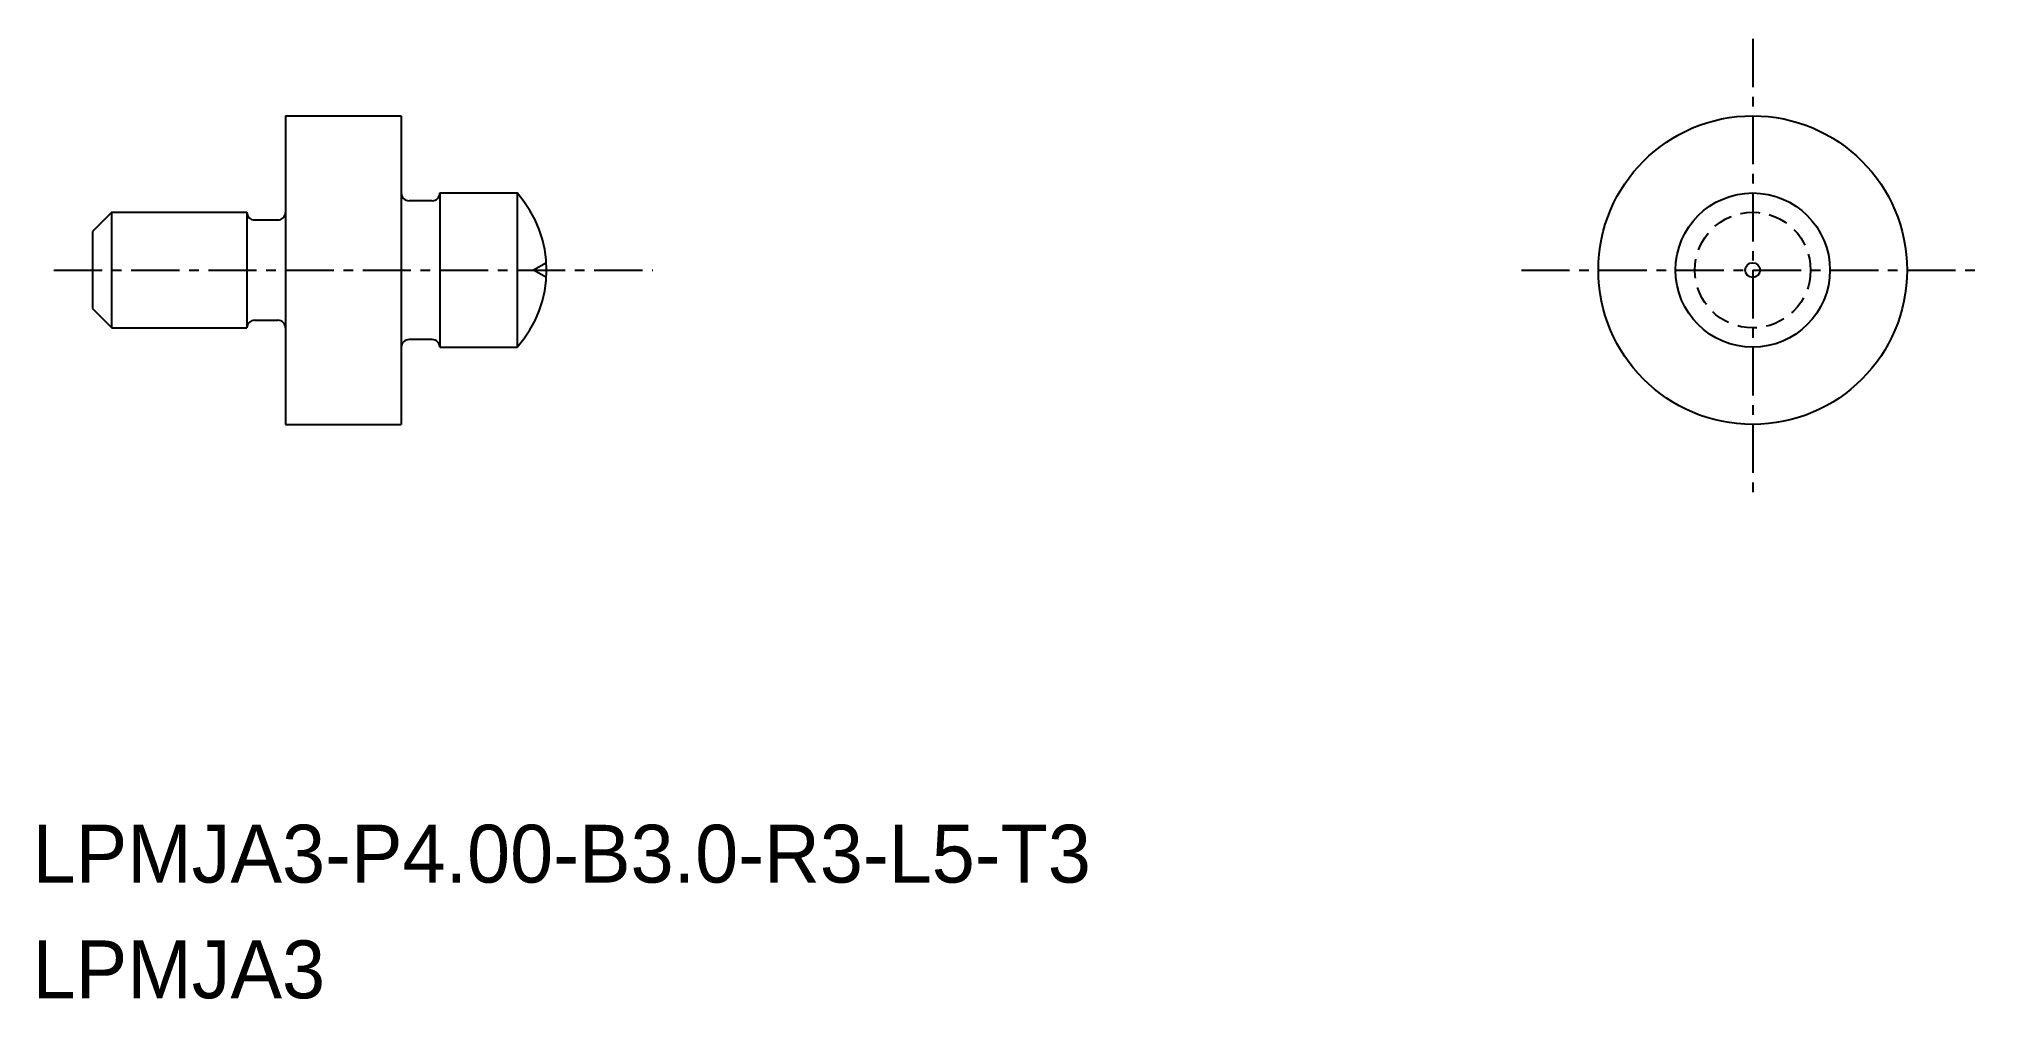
# Model space of a CAD drawing. Extents: x -1863 to -1812.6, y -497.6 to -472.7.
import ezdxf

# ---------------------------------------------------------------- set-up
doc = ezdxf.new("R2010")
doc.units = 0
doc.linetypes.add('CENTER', pattern=[2, 1.25, -0.25, 0.25, -0.25])
doc.linetypes.add('DASHED', pattern=[0.75, 0.5, -0.25])
doc.layers.get('0').update_dxf_attribs({"linetype": 'CONTINUOUS'})
doc.layers.add('CENTER', color=1, linetype='CENTER')

msp = doc.modelspace()

# ---------------------------------------------------------------- linework, layer by layer
at = {"color": 7, "linetype": 'CONTINUOUS'}
for p, q in [((-1856.597, -474.698), (-1856.597, -482.698)), ((-1856.597, -474.698), (-1853.597, -474.698)), ((-1852.597, -476.698), (-1850.597, -476.698)), ((-1852.597, -476.698), (-1852.597, -480.698)), ((-1861.097, -477.198), (-1861.597, -477.698)), ((-1861.097, -477.198), (-1857.597, -477.198)), ((-1861.097, -480.198), (-1861.097, -477.198)), ((-1857.597, -477.198), (-1857.597, -480.198)), ((-1852.797, -476.898), (-1853.397, -476.898)), ((-1861.597, -477.698), (-1861.597, -479.698)), ((-1857.397, -477.398), (-1856.797, -477.398)), ((-1861.597, -479.698), (-1861.097, -480.198)), ((-1861.097, -480.198), (-1857.597, -480.198)), ((-1857.397, -479.998), (-1856.797, -479.998)), ((-1852.797, -480.498), (-1853.397, -480.498)), ((-1852.597, -480.698), (-1850.597, -480.698)), ((-1856.597, -482.698), (-1853.597, -482.698))]:
    msp.add_line(p, q, dxfattribs=at)
at = {"linetype": 'CONTINUOUS'}
for p, q in [((-1853.597, -474.698), (-1853.597, -482.698)), ((-1850.597, -476.698), (-1850.597, -480.698))]:
    msp.add_line(p, q, dxfattribs=at)
at = {"color": 3}
for p in [(-1849.834, -478.506), (-1849.834, -478.89)]:
    msp.add_line(p, (-1850.173, -478.698), dxfattribs=at)
at = {"linetype": 'CONTINUOUS'}
for radius in [4, 2]:
    msp.add_circle((-1818.578, -478.698), radius, dxfattribs=at)
at = {"color": 3, "linetype": 'DASHED'}
msp.add_circle((-1818.578, -478.698), 1.5, dxfattribs=at)
msp.add_circle((-1818.578, -478.698), 0.192)
at = {"color": 7, "linetype": 'CONTINUOUS'}
for centre, start, end in [((-1853.397, -476.698), 180, 270), ((-1852.797, -476.698), 270, 0), ((-1857.397, -477.198), 180, 270), ((-1856.797, -477.198), 270, 0), ((-1857.397, -480.198), 90, 180), ((-1856.797, -480.198), 0, 90), ((-1853.397, -480.698), 90, 180), ((-1852.797, -480.698), 0, 90)]:
    msp.add_arc(centre, 0.2, start, end, dxfattribs=at)
at = {"linetype": 'CONTINUOUS'}
msp.add_arc((-1852.834, -478.698), 3, 318.1897, 41.8103, dxfattribs=at)
at = {"layer": 'CENTER', "color": 1, "linetype": 'CENTER'}
for p, q in [((-1818.578, -472.703), (-1818.578, -484.693)), ((-1862.597, -478.698), (-1847.078, -478.698)), ((-1824.573, -478.698), (-1812.583, -478.698))]:
    msp.add_line(p, q, dxfattribs=at)

# ---------------------------------------------------------------- texts
for s, p in [('LPMJA3-P4.00-B3.0-R3-L5-T3', (-1863.152, -494.58)), ('LPMJA3', (-1863.152, -497.58))]:
    msp.add_text(s, height=1.5).set_placement(p)

doc.saveas('drawing.dxf')
